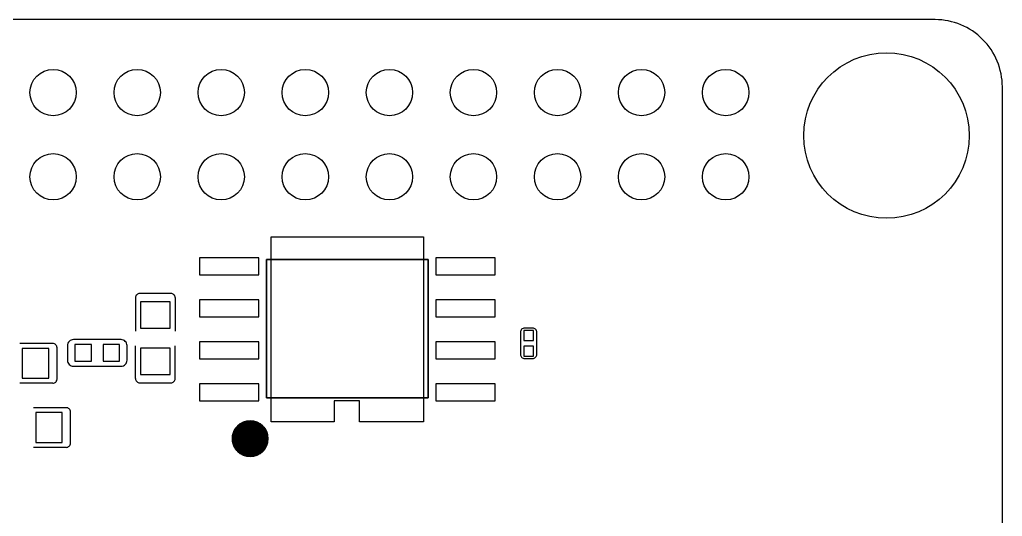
# Model space of a CAD drawing. Extents: x -44.4 to 20.6, y -3.9 to 26.1.
# Drawn here: x -9.07 to 20.62, y 11.06 to 26.06 of the extents above; entities that cross this region are included whole.
import ezdxf

# ---------------------------------------------------------------- set-up
doc = ezdxf.new("R2010")
doc.units = 0
for name, color, linetype in [('BG_OUTLINE', 254, 'CONTINUOUS'), ('BG_SILKSCREEN_BOTTOM', 85, 'CONTINUOUS'), ('PG_SILKSCREEN_BOTTOM', 1, 'CONTINUOUS'), ('PIN_BOTTOM', 1, 'CONTINUOUS')]:
    doc.layers.add(name, color=color, linetype=linetype)

msp = doc.modelspace()

# ---------------------------------------------------------------- linework, layer by layer
at = {"layer": 'BG_OUTLINE'}
msp.add_lwpolyline([(-42.343832, -3.940302), (18.592292, -3.940302, 0.414214), (20.624292, -1.908302), (20.624292, 24.027638, 0.414214), (18.592292, 26.059638), (-42.343832, 26.059638, 0.414214), (-44.375832, 24.027638), (-44.375832, -1.908302, 0.414214), (-42.343832, -3.940302)], format="xyb", dxfattribs=at)
at = {"layer": 'BG_SILKSCREEN_BOTTOM'}
for points in [[(-1.603502, 18.815558), (3.278378, 18.815558), (3.278378, 14.63548), (-1.603502, 14.63548)], [(-1.603502, 18.815558), (-1.603502, 14.63548), (3.278378, 14.63548), (3.278378, 18.815558)], [(-1.603502, 18.815558), (-1.603502, 14.63548), (3.278378, 14.63548), (3.278378, 18.815558)]]:
    msp.add_lwpolyline(points, close=True, dxfattribs=at)
for points in [[(-1.576832, 13.278866, -1.890625), (-2.173732, 13.939266)], [(-1.576832, 13.278866, -1.890625), (-2.173732, 13.939266)], [(-2.026412, 13.939266, -0.308084), (-1.576832, 13.532866)], [(-2.026412, 13.939266, -0.308084), (-1.576832, 13.532866)]]:
    msp.add_lwpolyline(points, format="xyb", dxfattribs=at)
for points in [[(-2.575052, 13.151866), (-2.575052, 13.659866)], [(-2.575052, 13.151866), (-2.575052, 13.659866)], [(-2.572512, 13.146786), (-2.572512, 13.664946)], [(-2.572512, 13.146786), (-2.572512, 13.664946)], [(-2.569972, 13.141706), (-2.569972, 13.670026)], [(-2.569972, 13.141706), (-2.569972, 13.670026)], [(-2.567432, 13.139166), (-2.567432, 13.672566)], [(-2.567432, 13.139166), (-2.567432, 13.672566)], [(-2.564892, 13.134086), (-2.564892, 13.677646)], [(-2.564892, 13.134086), (-2.564892, 13.677646)], [(-2.562352, 13.129006), (-2.562352, 13.682726)], [(-2.562352, 13.129006), (-2.562352, 13.682726)], [(-2.559812, 13.126466), (-2.559812, 13.685266)], [(-2.559812, 13.126466), (-2.559812, 13.685266)], [(-2.557272, 13.121386), (-2.557272, 13.690346)], [(-2.557272, 13.121386), (-2.557272, 13.690346)], [(-2.554732, 13.116306), (-2.554732, 13.695426)], [(-2.554732, 13.116306), (-2.554732, 13.695426)], [(-2.552192, 13.113766), (-2.552192, 13.697966)], [(-2.552192, 13.113766), (-2.552192, 13.697966)], [(-2.549652, 13.108686), (-2.549652, 13.703046)], [(-2.549652, 13.108686), (-2.549652, 13.703046)], [(-2.547112, 13.106146), (-2.547112, 13.705586)], [(-2.547112, 13.106146), (-2.547112, 13.705586)], [(-2.544572, 13.101066), (-2.544572, 13.710666)], [(-2.544572, 13.101066), (-2.544572, 13.710666)], [(-2.542032, 13.098526), (-2.542032, 13.713206)], [(-2.542032, 13.098526), (-2.542032, 13.713206)], [(-2.539492, 13.093446), (-2.539492, 13.718286)], [(-2.539492, 13.093446), (-2.539492, 13.718286)], [(-2.536952, 13.090906), (-2.536952, 13.720826)], [(-2.536952, 13.090906), (-2.536952, 13.720826)], [(-2.534412, 13.088366), (-2.534412, 13.723366)], [(-2.534412, 13.088366), (-2.534412, 13.723366)], [(-2.531872, 13.083286), (-2.531872, 13.728446)], [(-2.531872, 13.083286), (-2.531872, 13.728446)], [(-2.529332, 13.080746), (-2.529332, 13.730986)], [(-2.529332, 13.080746), (-2.529332, 13.730986)], [(-2.526792, 13.078206), (-2.526792, 13.733526)], [(-2.526792, 13.078206), (-2.526792, 13.733526)], [(-2.524252, 13.073126), (-2.524252, 13.738606)], [(-2.524252, 13.073126), (-2.524252, 13.738606)], [(-2.521712, 13.070586), (-2.521712, 13.741146)], [(-2.521712, 13.070586), (-2.521712, 13.741146)], [(-2.519172, 13.068046), (-2.519172, 13.743686)], [(-2.519172, 13.068046), (-2.519172, 13.743686)], [(-2.516632, 13.065506), (-2.516632, 13.746226)], [(-2.516632, 13.065506), (-2.516632, 13.746226)], [(-2.514092, 13.060426), (-2.514092, 13.751306)], [(-2.514092, 13.060426), (-2.514092, 13.751306)], [(-2.511552, 13.057886), (-2.511552, 13.753846)], [(-2.511552, 13.057886), (-2.511552, 13.753846)], [(-2.509012, 13.055346), (-2.509012, 13.756386)], [(-2.509012, 13.055346), (-2.509012, 13.756386)], [(-2.506472, 13.052806), (-2.506472, 13.758926)], [(-2.506472, 13.052806), (-2.506472, 13.758926)], [(-2.503932, 13.050266), (-2.503932, 13.761466)], [(-2.503932, 13.050266), (-2.503932, 13.761466)], [(-2.501392, 13.047726), (-2.501392, 13.764006)], [(-2.501392, 13.047726), (-2.501392, 13.764006)], [(-2.498852, 13.045186), (-2.498852, 13.766546)], [(-2.498852, 13.045186), (-2.498852, 13.766546)], [(-2.496312, 13.040106), (-2.496312, 13.771626)], [(-2.496312, 13.040106), (-2.496312, 13.771626)], [(-2.493772, 13.037566), (-2.493772, 13.774166)], [(-2.493772, 13.037566), (-2.493772, 13.774166)], [(-2.491232, 13.035026), (-2.491232, 13.776706)], [(-2.491232, 13.035026), (-2.491232, 13.776706)], [(-2.488692, 13.032486), (-2.488692, 13.779246)], [(-2.488692, 13.032486), (-2.488692, 13.779246)], [(-2.486152, 13.029946), (-2.486152, 13.781786)], [(-2.486152, 13.029946), (-2.486152, 13.781786)], [(-2.483612, 13.027406), (-2.483612, 13.784326)], [(-2.483612, 13.027406), (-2.483612, 13.784326)], [(-2.481072, 13.024866), (-2.481072, 13.786866)], [(-2.481072, 13.024866), (-2.481072, 13.786866)], [(-2.478532, 13.022326), (-2.478532, 13.789406)], [(-2.478532, 13.022326), (-2.478532, 13.789406)], [(-2.475992, 13.019786), (-2.475992, 13.791946)], [(-2.475992, 13.019786), (-2.475992, 13.791946)], [(-2.473452, 13.017246), (-2.473452, 13.794486)], [(-2.473452, 13.017246), (-2.473452, 13.794486)], [(-2.470912, 13.014706), (-2.470912, 13.797026)], [(-2.470912, 13.014706), (-2.470912, 13.797026)], [(-2.468372, 13.012166), (-2.468372, 13.799566)], [(-2.468372, 13.012166), (-2.468372, 13.799566)], [(-2.465832, 13.009626), (-2.465832, 13.802106)], [(-2.465832, 13.009626), (-2.465832, 13.802106)], [(-2.463292, 13.007086), (-2.463292, 13.804646)], [(-2.463292, 13.007086), (-2.463292, 13.804646)], [(-2.460752, 13.007086), (-2.460752, 13.804646)], [(-2.460752, 13.007086), (-2.460752, 13.804646)], [(-2.458212, 13.004546), (-2.458212, 13.807186)], [(-2.458212, 13.004546), (-2.458212, 13.807186)], [(-2.455672, 13.002006), (-2.455672, 13.809726)], [(-2.455672, 13.002006), (-2.455672, 13.809726)], [(-2.453132, 12.999466), (-2.453132, 13.812266)], [(-2.453132, 12.999466), (-2.453132, 13.812266)], [(-2.450592, 12.996926), (-2.450592, 13.814806)], [(-2.450592, 12.996926), (-2.450592, 13.814806)], [(-2.448052, 12.994386), (-2.448052, 13.817346)], [(-2.448052, 12.994386), (-2.448052, 13.817346)], [(-2.445512, 12.991846), (-2.445512, 13.819886)], [(-2.445512, 12.991846), (-2.445512, 13.819886)], [(-2.442972, 12.991846), (-2.442972, 13.819886)], [(-2.442972, 12.991846), (-2.442972, 13.819886)], [(-2.440432, 12.989306), (-2.440432, 13.822426)], [(-2.440432, 12.989306), (-2.440432, 13.822426)], [(-2.437892, 12.986766), (-2.437892, 13.824966)], [(-2.437892, 12.986766), (-2.437892, 13.824966)], [(-2.435352, 12.984226), (-2.435352, 13.827506)], [(-2.435352, 12.984226), (-2.435352, 13.827506)], [(-2.432812, 12.981686), (-2.432812, 13.830046)], [(-2.432812, 12.981686), (-2.432812, 13.830046)], [(-2.430272, 12.981686), (-2.430272, 13.830046)], [(-2.430272, 12.981686), (-2.430272, 13.830046)], [(-2.427732, 12.979146), (-2.427732, 13.832586)], [(-2.427732, 12.979146), (-2.427732, 13.832586)], [(-2.425192, 12.976606), (-2.425192, 13.835126)], [(-2.425192, 12.976606), (-2.425192, 13.835126)], [(-2.422652, 12.974066), (-2.422652, 13.837666)], [(-2.422652, 12.974066), (-2.422652, 13.837666)], [(-2.420112, 12.974066), (-2.420112, 13.837666)], [(-2.420112, 12.974066), (-2.420112, 13.837666)], [(-2.417572, 12.971526), (-2.417572, 13.840206)], [(-2.417572, 12.971526), (-2.417572, 13.840206)], [(-2.415032, 12.968986), (-2.415032, 13.842746)], [(-2.415032, 12.968986), (-2.415032, 13.842746)], [(-2.412492, 12.966446), (-2.412492, 13.845286)], [(-2.412492, 12.966446), (-2.412492, 13.845286)], [(-2.409952, 12.966446), (-2.409952, 13.845286)], [(-2.409952, 12.966446), (-2.409952, 13.845286)], [(-2.407412, 12.963906), (-2.407412, 13.847826)], [(-2.407412, 12.963906), (-2.407412, 13.847826)], [(-2.404872, 12.961366), (-2.404872, 13.850366)], [(-2.404872, 12.961366), (-2.404872, 13.850366)], [(-2.402332, 12.961366), (-2.402332, 13.850366)], [(-2.402332, 12.961366), (-2.402332, 13.850366)], [(-2.399792, 12.958826), (-2.399792, 13.852906)], [(-2.399792, 12.958826), (-2.399792, 13.852906)], [(-2.397252, 12.956286), (-2.397252, 13.855446)], [(-2.397252, 12.956286), (-2.397252, 13.855446)], [(-2.394712, 12.956286), (-2.394712, 13.855446)], [(-2.394712, 12.956286), (-2.394712, 13.855446)], [(-2.392172, 12.953746), (-2.392172, 13.857986)], [(-2.392172, 12.953746), (-2.392172, 13.857986)], [(-2.389632, 12.951206), (-2.389632, 13.860526)], [(-2.389632, 12.951206), (-2.389632, 13.860526)], [(-2.387092, 12.951206), (-2.387092, 13.860526)], [(-2.387092, 12.951206), (-2.387092, 13.860526)], [(-2.384552, 12.948666), (-2.384552, 13.863066)], [(-2.384552, 12.948666), (-2.384552, 13.863066)], [(-2.382012, 12.946126), (-2.382012, 13.865606)], [(-2.382012, 12.946126), (-2.382012, 13.865606)], [(-2.379472, 12.946126), (-2.379472, 13.865606)], [(-2.379472, 12.946126), (-2.379472, 13.865606)], [(-2.376932, 12.943586), (-2.376932, 13.868146)], [(-2.376932, 12.943586), (-2.376932, 13.868146)], [(-2.374392, 12.943586), (-2.374392, 13.868146)], [(-2.374392, 12.943586), (-2.374392, 13.868146)], [(-2.371852, 12.941046), (-2.371852, 13.870686)], [(-2.371852, 12.941046), (-2.371852, 13.870686)], [(-2.369312, 12.938506), (-2.369312, 13.873226)], [(-2.369312, 12.938506), (-2.369312, 13.873226)], [(-2.366772, 12.938506), (-2.366772, 13.873226)], [(-2.366772, 12.938506), (-2.366772, 13.873226)], [(-2.364232, 12.935966), (-2.364232, 13.875766)], [(-2.364232, 12.935966), (-2.364232, 13.875766)], [(-2.361692, 12.935966), (-2.361692, 13.875766)], [(-2.361692, 12.935966), (-2.361692, 13.875766)], [(-2.359152, 12.933426), (-2.359152, 13.878306)], [(-2.359152, 12.933426), (-2.359152, 13.878306)], [(-2.356612, 12.933426), (-2.356612, 13.878306)], [(-2.356612, 12.933426), (-2.356612, 13.878306)], [(-2.354072, 12.930886), (-2.354072, 13.880846)], [(-2.354072, 12.930886), (-2.354072, 13.880846)], [(-2.351532, 12.930886), (-2.351532, 13.880846)], [(-2.351532, 12.930886), (-2.351532, 13.880846)], [(-2.348992, 12.928346), (-2.348992, 13.883386)], [(-2.348992, 12.928346), (-2.348992, 13.883386)], [(-2.346452, 12.925806), (-2.346452, 13.885926)], [(-2.346452, 12.925806), (-2.346452, 13.885926)], [(-2.343912, 12.925806), (-2.343912, 13.885926)], [(-2.343912, 12.925806), (-2.343912, 13.885926)], [(-2.341372, 12.923266), (-2.341372, 13.888466)], [(-2.341372, 12.923266), (-2.341372, 13.888466)], [(-2.338832, 12.923266), (-2.338832, 13.888466)], [(-2.338832, 12.923266), (-2.338832, 13.888466)], [(-2.336292, 12.920726), (-2.336292, 13.891006)], [(-2.336292, 12.920726), (-2.336292, 13.891006)], [(-2.333752, 12.920726), (-2.333752, 13.891006)], [(-2.333752, 12.920726), (-2.333752, 13.891006)], [(-2.331212, 12.920726), (-2.331212, 13.891006)], [(-2.331212, 12.920726), (-2.331212, 13.891006)], [(-2.328672, 12.918186), (-2.328672, 13.893546)], [(-2.328672, 12.918186), (-2.328672, 13.893546)], [(-2.326132, 12.918186), (-2.326132, 13.893546)], [(-2.326132, 12.918186), (-2.326132, 13.893546)], [(-2.323592, 12.915646), (-2.323592, 13.896086)], [(-2.323592, 12.915646), (-2.323592, 13.896086)], [(-2.321052, 12.915646), (-2.321052, 13.896086)], [(-2.321052, 12.915646), (-2.321052, 13.896086)], [(-2.318512, 12.913106), (-2.318512, 13.898626)], [(-2.318512, 12.913106), (-2.318512, 13.898626)], [(-2.315972, 12.913106), (-2.315972, 13.898626)], [(-2.315972, 12.913106), (-2.315972, 13.898626)], [(-2.313432, 12.910566), (-2.313432, 13.901166)], [(-2.313432, 12.910566), (-2.313432, 13.901166)], [(-2.310892, 12.910566), (-2.310892, 13.901166)], [(-2.310892, 12.910566), (-2.310892, 13.901166)], [(-2.308352, 12.910566), (-2.308352, 13.901166)], [(-2.308352, 12.910566), (-2.308352, 13.901166)], [(-2.305812, 12.908026), (-2.305812, 13.903706)], [(-2.305812, 12.908026), (-2.305812, 13.903706)], [(-2.303272, 12.908026), (-2.303272, 13.903706)], [(-2.303272, 12.908026), (-2.303272, 13.903706)], [(-2.300732, 12.905486), (-2.300732, 13.906246)], [(-2.300732, 12.905486), (-2.300732, 13.906246)], [(-2.298192, 12.905486), (-2.298192, 13.906246)], [(-2.298192, 12.905486), (-2.298192, 13.906246)], [(-2.295652, 12.902946), (-2.295652, 13.908786)], [(-2.295652, 12.902946), (-2.295652, 13.908786)], [(-2.293112, 12.902946), (-2.293112, 13.908786)], [(-2.293112, 12.902946), (-2.293112, 13.908786)], [(-2.290572, 12.902946), (-2.290572, 13.908786)], [(-2.290572, 12.902946), (-2.290572, 13.908786)], [(-2.288032, 12.900406), (-2.288032, 13.911326)], [(-2.288032, 12.900406), (-2.288032, 13.911326)], [(-2.285492, 12.900406), (-2.285492, 13.911326)], [(-2.285492, 12.900406), (-2.285492, 13.911326)], [(-2.282952, 12.900406), (-2.282952, 13.911326)], [(-2.282952, 12.900406), (-2.282952, 13.911326)], [(-2.280412, 12.897866), (-2.280412, 13.913866)], [(-2.280412, 12.897866), (-2.280412, 13.913866)], [(-2.277872, 12.897866), (-2.277872, 13.913866)], [(-2.277872, 12.897866), (-2.277872, 13.913866)], [(-2.275332, 12.897866), (-2.275332, 13.913866)], [(-2.275332, 12.897866), (-2.275332, 13.913866)], [(-2.272792, 12.895326), (-2.272792, 13.916406)], [(-2.272792, 12.895326), (-2.272792, 13.916406)], [(-2.270252, 12.895326), (-2.270252, 13.916406)], [(-2.270252, 12.895326), (-2.270252, 13.916406)], [(-2.267712, 12.895326), (-2.267712, 13.916406)], [(-2.267712, 12.895326), (-2.267712, 13.916406)], [(-2.265172, 12.892786), (-2.265172, 13.918946)], [(-2.265172, 12.892786), (-2.265172, 13.918946)], [(-2.262632, 12.892786), (-2.262632, 13.918946)], [(-2.262632, 12.892786), (-2.262632, 13.918946)], [(-2.260092, 12.892786), (-2.260092, 13.918946)], [(-2.260092, 12.892786), (-2.260092, 13.918946)], [(-2.257552, 12.890246), (-2.257552, 13.921486)], [(-2.257552, 12.890246), (-2.257552, 13.921486)], [(-2.255012, 12.890246), (-2.255012, 13.921486)], [(-2.255012, 12.890246), (-2.255012, 13.921486)], [(-2.252472, 12.890246), (-2.252472, 13.921486)], [(-2.252472, 12.890246), (-2.252472, 13.921486)], [(-2.249932, 12.887706), (-2.249932, 13.924026)], [(-2.249932, 12.887706), (-2.249932, 13.924026)], [(-2.247392, 12.887706), (-2.247392, 13.924026)], [(-2.247392, 12.887706), (-2.247392, 13.924026)], [(-2.244852, 12.887706), (-2.244852, 13.924026)], [(-2.244852, 12.887706), (-2.244852, 13.924026)], [(-2.242312, 12.887706), (-2.242312, 13.924026)], [(-2.242312, 12.887706), (-2.242312, 13.924026)], [(-2.239772, 12.885166), (-2.239772, 13.926566)], [(-2.239772, 12.885166), (-2.239772, 13.926566)], [(-2.237232, 12.885166), (-2.237232, 13.926566)], [(-2.237232, 12.885166), (-2.237232, 13.926566)], [(-2.234692, 12.885166), (-2.234692, 13.926566)], [(-2.234692, 12.885166), (-2.234692, 13.926566)], [(-2.232152, 12.882626), (-2.232152, 13.929106)], [(-2.232152, 12.882626), (-2.232152, 13.929106)], [(-2.229612, 12.882626), (-2.229612, 13.929106)], [(-2.229612, 12.882626), (-2.229612, 13.929106)], [(-2.227072, 12.882626), (-2.227072, 13.929106)], [(-2.227072, 12.882626), (-2.227072, 13.929106)], [(-2.224532, 12.882626), (-2.224532, 13.929106)], [(-2.224532, 12.882626), (-2.224532, 13.929106)], [(-2.221992, 12.882626), (-2.221992, 13.929106)], [(-2.221992, 12.882626), (-2.221992, 13.929106)], [(-2.219452, 12.880086), (-2.219452, 13.931646)], [(-2.219452, 12.880086), (-2.219452, 13.931646)], [(-2.216912, 12.880086), (-2.216912, 13.931646)], [(-2.216912, 12.880086), (-2.216912, 13.931646)], [(-2.214372, 12.880086), (-2.214372, 13.931646)], [(-2.214372, 12.880086), (-2.214372, 13.931646)], [(-2.211832, 12.880086), (-2.211832, 13.931646)], [(-2.211832, 12.880086), (-2.211832, 13.931646)], [(-2.209292, 12.877546), (-2.209292, 13.934186)], [(-2.209292, 12.877546), (-2.209292, 13.934186)], [(-2.206752, 12.877546), (-2.206752, 13.934186)], [(-2.206752, 12.877546), (-2.206752, 13.934186)], [(-2.204212, 12.877546), (-2.204212, 13.934186)], [(-2.204212, 12.877546), (-2.204212, 13.934186)], [(-2.201672, 12.877546), (-2.201672, 13.934186)], [(-2.201672, 12.877546), (-2.201672, 13.934186)], [(-2.199132, 12.877546), (-2.199132, 13.934186)], [(-2.199132, 12.877546), (-2.199132, 13.934186)], [(-2.196592, 12.875006), (-2.196592, 13.936726)], [(-2.196592, 12.875006), (-2.196592, 13.936726)], [(-2.194052, 12.875006), (-2.194052, 13.936726)], [(-2.194052, 12.875006), (-2.194052, 13.936726)], [(-2.191512, 12.875006), (-2.191512, 13.936726)], [(-2.191512, 12.875006), (-2.191512, 13.936726)], [(-2.188972, 12.875006), (-2.188972, 13.936726)], [(-2.188972, 12.875006), (-2.188972, 13.936726)], [(-2.186432, 12.875006), (-2.186432, 13.936726)], [(-2.186432, 12.875006), (-2.186432, 13.936726)], [(-2.183892, 12.875006), (-2.183892, 13.936726)], [(-2.183892, 12.875006), (-2.183892, 13.936726)], [(-2.181352, 12.872466), (-2.181352, 13.939266)], [(-2.181352, 12.872466), (-2.181352, 13.939266)], [(-2.178812, 12.872466), (-2.178812, 13.939266)], [(-2.178812, 12.872466), (-2.178812, 13.939266)], [(-2.176272, 12.872466), (-2.176272, 13.939266)], [(-2.176272, 12.872466), (-2.176272, 13.939266)], [(-2.173732, 12.872466), (-2.173732, 13.939266)], [(-2.173732, 12.872466), (-2.173732, 13.939266)], [(-2.171192, 12.872466), (-2.171192, 13.939266)], [(-2.171192, 12.872466), (-2.171192, 13.939266)], [(-2.168652, 12.872466), (-2.168652, 13.939266)], [(-2.168652, 12.872466), (-2.168652, 13.939266)], [(-2.166112, 12.872466), (-2.166112, 13.939266)], [(-2.166112, 12.872466), (-2.166112, 13.939266)], [(-2.163572, 12.869926), (-2.163572, 13.939266)], [(-2.163572, 12.869926), (-2.163572, 13.939266)], [(-2.161032, 12.869926), (-2.161032, 13.939266)], [(-2.161032, 12.869926), (-2.161032, 13.939266)], [(-2.158492, 12.869926), (-2.158492, 13.939266)], [(-2.158492, 12.869926), (-2.158492, 13.939266)], [(-2.155952, 12.869926), (-2.155952, 13.939266)], [(-2.155952, 12.869926), (-2.155952, 13.939266)], [(-2.153412, 12.869926), (-2.153412, 13.939266)], [(-2.153412, 12.869926), (-2.153412, 13.939266)], [(-2.150872, 12.869926), (-2.150872, 13.939266)], [(-2.150872, 12.869926), (-2.150872, 13.939266)], [(-2.148332, 12.869926), (-2.148332, 13.939266)], [(-2.148332, 12.869926), (-2.148332, 13.939266)], [(-2.145792, 12.869926), (-2.145792, 13.939266)], [(-2.145792, 12.869926), (-2.145792, 13.939266)], [(-2.143252, 12.869926), (-2.143252, 13.939266)], [(-2.143252, 12.869926), (-2.143252, 13.939266)], [(-2.140712, 12.869926), (-2.140712, 13.939266)], [(-2.140712, 12.869926), (-2.140712, 13.939266)], [(-2.138172, 12.869926), (-2.138172, 13.939266)], [(-2.138172, 12.869926), (-2.138172, 13.939266)], [(-2.135632, 12.867386), (-2.135632, 13.939266)], [(-2.135632, 12.867386), (-2.135632, 13.939266)], [(-2.133092, 12.867386), (-2.133092, 13.939266)], [(-2.133092, 12.867386), (-2.133092, 13.939266)], [(-2.130552, 12.867386), (-2.130552, 13.939266)], [(-2.130552, 12.867386), (-2.130552, 13.939266)], [(-2.128012, 12.867386), (-2.128012, 13.939266)], [(-2.128012, 12.867386), (-2.128012, 13.939266)], [(-2.125472, 12.867386), (-2.125472, 13.939266)], [(-2.125472, 12.867386), (-2.125472, 13.939266)], [(-2.122932, 12.867386), (-2.122932, 13.939266)], [(-2.122932, 12.867386), (-2.122932, 13.939266)], [(-2.120392, 12.867386), (-2.120392, 13.939266)], [(-2.120392, 12.867386), (-2.120392, 13.939266)], [(-2.117852, 12.867386), (-2.117852, 13.939266)], [(-2.117852, 12.867386), (-2.117852, 13.939266)], [(-2.115312, 12.867386), (-2.115312, 13.939266)], [(-2.115312, 12.867386), (-2.115312, 13.939266)], [(-2.112772, 12.867386), (-2.112772, 13.939266)], [(-2.112772, 12.867386), (-2.112772, 13.939266)], [(-2.110232, 12.867386), (-2.110232, 13.939266)], [(-2.110232, 12.867386), (-2.110232, 13.939266)], [(-2.107692, 12.867386), (-2.107692, 13.939266)], [(-2.107692, 12.867386), (-2.107692, 13.939266)], [(-2.105152, 12.867386), (-2.105152, 13.939266)], [(-2.105152, 12.867386), (-2.105152, 13.939266)], [(-2.102612, 12.867386), (-2.102612, 13.939266)], [(-2.102612, 12.867386), (-2.102612, 13.939266)], [(-2.100072, 12.867386), (-2.100072, 13.939266)], [(-2.100072, 12.867386), (-2.100072, 13.939266)], [(-2.097532, 12.867386), (-2.097532, 13.939266)], [(-2.097532, 12.867386), (-2.097532, 13.939266)], [(-2.094992, 12.867386), (-2.094992, 13.939266)], [(-2.094992, 12.867386), (-2.094992, 13.939266)], [(-2.092452, 12.867386), (-2.092452, 13.939266)], [(-2.092452, 12.867386), (-2.092452, 13.939266)], [(-2.089912, 12.867386), (-2.089912, 13.939266)], [(-2.089912, 12.867386), (-2.089912, 13.939266)], [(-2.087372, 12.867386), (-2.087372, 13.939266)], [(-2.087372, 12.867386), (-2.087372, 13.939266)], [(-2.084832, 12.867386), (-2.084832, 13.939266)], [(-2.084832, 12.867386), (-2.084832, 13.939266)], [(-2.082292, 12.867386), (-2.082292, 13.939266)], [(-2.082292, 12.867386), (-2.082292, 13.939266)], [(-2.079752, 12.867386), (-2.079752, 13.939266)], [(-2.079752, 12.867386), (-2.079752, 13.939266)], [(-2.077212, 12.867386), (-2.077212, 13.939266)], [(-2.077212, 12.867386), (-2.077212, 13.939266)], [(-2.074672, 12.867386), (-2.074672, 13.939266)], [(-2.074672, 12.867386), (-2.074672, 13.939266)], [(-2.072132, 12.867386), (-2.072132, 13.939266)], [(-2.072132, 12.867386), (-2.072132, 13.939266)], [(-2.069592, 12.867386), (-2.069592, 13.939266)], [(-2.069592, 12.867386), (-2.069592, 13.939266)], [(-2.067052, 12.867386), (-2.067052, 13.939266)], [(-2.067052, 12.867386), (-2.067052, 13.939266)], [(-2.064512, 12.867386), (-2.064512, 13.939266)], [(-2.064512, 12.867386), (-2.064512, 13.939266)], [(-2.061972, 12.869926), (-2.061972, 13.939266)], [(-2.061972, 12.869926), (-2.061972, 13.939266)], [(-2.059432, 12.869926), (-2.059432, 13.939266)], [(-2.059432, 12.869926), (-2.059432, 13.939266)], [(-2.056892, 12.869926), (-2.056892, 13.939266)], [(-2.056892, 12.869926), (-2.056892, 13.939266)], [(-2.054352, 12.869926), (-2.054352, 13.939266)], [(-2.054352, 12.869926), (-2.054352, 13.939266)], [(-2.051812, 12.869926), (-2.051812, 13.939266)], [(-2.051812, 12.869926), (-2.051812, 13.939266)], [(-2.049272, 12.869926), (-2.049272, 13.939266)], [(-2.049272, 12.869926), (-2.049272, 13.939266)], [(-2.046732, 12.869926), (-2.046732, 13.939266)], [(-2.046732, 12.869926), (-2.046732, 13.939266)], [(-2.044192, 12.869926), (-2.044192, 13.939266)], [(-2.044192, 12.869926), (-2.044192, 13.939266)], [(-2.041652, 12.869926), (-2.041652, 13.939266)], [(-2.041652, 12.869926), (-2.041652, 13.939266)], [(-2.039112, 12.869926), (-2.039112, 13.939266)], [(-2.039112, 12.869926), (-2.039112, 13.939266)], [(-2.036572, 12.869926), (-2.036572, 13.939266)], [(-2.036572, 12.869926), (-2.036572, 13.939266)], [(-2.034032, 12.872466), (-2.034032, 13.939266)], [(-2.034032, 12.872466), (-2.034032, 13.939266)], [(-2.031492, 12.872466), (-2.031492, 13.939266)], [(-2.031492, 12.872466), (-2.031492, 13.939266)], [(-2.028952, 12.872466), (-2.028952, 13.939266)], [(-2.028952, 12.872466), (-2.028952, 13.939266)], [(-2.026412, 12.872466), (-2.026412, 13.939266)], [(-2.026412, 12.872466), (-2.026412, 13.939266)], [(-2.023872, 12.872466), (-2.023872, 13.939266)], [(-2.023872, 12.872466), (-2.023872, 13.939266)], [(-2.021332, 12.872466), (-2.021332, 13.939266)], [(-2.021332, 12.872466), (-2.021332, 13.939266)], [(-2.018792, 12.872466), (-2.018792, 13.939266)], [(-2.018792, 12.872466), (-2.018792, 13.939266)], [(-2.016252, 12.875006), (-2.016252, 13.936726)], [(-2.016252, 12.875006), (-2.016252, 13.936726)], [(-2.013712, 12.875006), (-2.013712, 13.936726)], [(-2.013712, 12.875006), (-2.013712, 13.936726)], [(-2.011172, 12.875006), (-2.011172, 13.936726)], [(-2.011172, 12.875006), (-2.011172, 13.936726)], [(-2.008632, 12.875006), (-2.008632, 13.936726)], [(-2.008632, 12.875006), (-2.008632, 13.936726)], [(-2.006092, 12.875006), (-2.006092, 13.936726)], [(-2.006092, 12.875006), (-2.006092, 13.936726)], [(-2.003552, 12.875006), (-2.003552, 13.936726)], [(-2.003552, 12.875006), (-2.003552, 13.936726)], [(-2.001012, 12.877546), (-2.001012, 13.934186)], [(-2.001012, 12.877546), (-2.001012, 13.934186)], [(-1.998472, 12.877546), (-1.998472, 13.934186)], [(-1.998472, 12.877546), (-1.998472, 13.934186)], [(-1.995932, 12.877546), (-1.995932, 13.934186)], [(-1.995932, 12.877546), (-1.995932, 13.934186)], [(-1.993392, 12.877546), (-1.993392, 13.934186)], [(-1.993392, 12.877546), (-1.993392, 13.934186)], [(-1.990852, 12.877546), (-1.990852, 13.934186)], [(-1.990852, 12.877546), (-1.990852, 13.934186)], [(-1.988312, 12.880086), (-1.988312, 13.931646)], [(-1.988312, 12.880086), (-1.988312, 13.931646)], [(-1.985772, 12.880086), (-1.985772, 13.931646)], [(-1.985772, 12.880086), (-1.985772, 13.931646)], [(-1.983232, 12.880086), (-1.983232, 13.931646)], [(-1.983232, 12.880086), (-1.983232, 13.931646)], [(-1.980692, 12.880086), (-1.980692, 13.931646)], [(-1.980692, 12.880086), (-1.980692, 13.931646)], [(-1.978152, 12.882626), (-1.978152, 13.929106)], [(-1.978152, 12.882626), (-1.978152, 13.929106)], [(-1.975612, 12.882626), (-1.975612, 13.929106)], [(-1.975612, 12.882626), (-1.975612, 13.929106)], [(-1.973072, 12.882626), (-1.973072, 13.929106)], [(-1.973072, 12.882626), (-1.973072, 13.929106)], [(-1.970532, 12.882626), (-1.970532, 13.929106)], [(-1.970532, 12.882626), (-1.970532, 13.929106)], [(-1.967992, 12.882626), (-1.967992, 13.929106)], [(-1.967992, 12.882626), (-1.967992, 13.929106)], [(-1.965452, 12.885166), (-1.965452, 13.926566)], [(-1.965452, 12.885166), (-1.965452, 13.926566)], [(-1.962912, 12.885166), (-1.962912, 13.926566)], [(-1.962912, 12.885166), (-1.962912, 13.926566)], [(-1.960372, 12.885166), (-1.960372, 13.926566)], [(-1.960372, 12.885166), (-1.960372, 13.926566)], [(-1.957832, 12.887706), (-1.957832, 13.924026)], [(-1.957832, 12.887706), (-1.957832, 13.924026)], [(-1.955292, 12.887706), (-1.955292, 13.924026)], [(-1.955292, 12.887706), (-1.955292, 13.924026)], [(-1.952752, 12.887706), (-1.952752, 13.924026)], [(-1.952752, 12.887706), (-1.952752, 13.924026)], [(-1.950212, 12.887706), (-1.950212, 13.924026)], [(-1.950212, 12.887706), (-1.950212, 13.924026)], [(-1.947672, 12.890246), (-1.947672, 13.921486)], [(-1.947672, 12.890246), (-1.947672, 13.921486)], [(-1.945132, 12.890246), (-1.945132, 13.921486)], [(-1.945132, 12.890246), (-1.945132, 13.921486)], [(-1.942592, 12.890246), (-1.942592, 13.921486)], [(-1.942592, 12.890246), (-1.942592, 13.921486)], [(-1.940052, 12.892786), (-1.940052, 13.918946)], [(-1.940052, 12.892786), (-1.940052, 13.918946)], [(-1.937512, 12.892786), (-1.937512, 13.918946)], [(-1.937512, 12.892786), (-1.937512, 13.918946)], [(-1.934972, 12.892786), (-1.934972, 13.918946)], [(-1.934972, 12.892786), (-1.934972, 13.918946)], [(-1.932432, 12.895326), (-1.932432, 13.916406)], [(-1.932432, 12.895326), (-1.932432, 13.916406)], [(-1.929892, 12.895326), (-1.929892, 13.916406)], [(-1.929892, 12.895326), (-1.929892, 13.916406)], [(-1.927352, 12.895326), (-1.927352, 13.916406)], [(-1.927352, 12.895326), (-1.927352, 13.916406)], [(-1.924812, 12.897866), (-1.924812, 13.913866)], [(-1.924812, 12.897866), (-1.924812, 13.913866)], [(-1.922272, 12.897866), (-1.922272, 13.913866)], [(-1.922272, 12.897866), (-1.922272, 13.913866)], [(-1.919732, 12.897866), (-1.919732, 13.913866)], [(-1.919732, 12.897866), (-1.919732, 13.913866)], [(-1.917192, 12.900406), (-1.917192, 13.911326)], [(-1.917192, 12.900406), (-1.917192, 13.911326)], [(-1.914652, 12.900406), (-1.914652, 13.911326)], [(-1.914652, 12.900406), (-1.914652, 13.911326)], [(-1.912112, 12.900406), (-1.912112, 13.911326)], [(-1.912112, 12.900406), (-1.912112, 13.911326)], [(-1.909572, 12.902946), (-1.909572, 13.908786)], [(-1.909572, 12.902946), (-1.909572, 13.908786)], [(-1.907032, 12.902946), (-1.907032, 13.908786)], [(-1.907032, 12.902946), (-1.907032, 13.908786)], [(-1.904492, 12.902946), (-1.904492, 13.908786)], [(-1.904492, 12.902946), (-1.904492, 13.908786)], [(-1.901952, 12.905486), (-1.901952, 13.906246)], [(-1.901952, 12.905486), (-1.901952, 13.906246)], [(-1.899412, 12.905486), (-1.899412, 13.906246)], [(-1.899412, 12.905486), (-1.899412, 13.906246)], [(-1.896872, 12.908026), (-1.896872, 13.903706)], [(-1.896872, 12.908026), (-1.896872, 13.903706)], [(-1.894332, 12.908026), (-1.894332, 13.903706)], [(-1.894332, 12.908026), (-1.894332, 13.903706)], [(-1.891792, 12.910566), (-1.891792, 13.901166)], [(-1.891792, 12.910566), (-1.891792, 13.901166)], [(-1.889252, 12.910566), (-1.889252, 13.901166)], [(-1.889252, 12.910566), (-1.889252, 13.901166)], [(-1.886712, 12.910566), (-1.886712, 13.901166)], [(-1.886712, 12.910566), (-1.886712, 13.901166)], [(-1.884172, 12.913106), (-1.884172, 13.898626)], [(-1.884172, 12.913106), (-1.884172, 13.898626)], [(-1.881632, 12.913106), (-1.881632, 13.898626)], [(-1.881632, 12.913106), (-1.881632, 13.898626)], [(-1.879092, 12.915646), (-1.879092, 13.896086)], [(-1.879092, 12.915646), (-1.879092, 13.896086)], [(-1.876552, 12.915646), (-1.876552, 13.896086)], [(-1.876552, 12.915646), (-1.876552, 13.896086)], [(-1.874012, 12.918186), (-1.874012, 13.893546)], [(-1.874012, 12.918186), (-1.874012, 13.893546)], [(-1.871472, 12.918186), (-1.871472, 13.893546)], [(-1.871472, 12.918186), (-1.871472, 13.893546)], [(-1.868932, 12.920726), (-1.868932, 13.891006)], [(-1.868932, 12.920726), (-1.868932, 13.891006)], [(-1.866392, 12.920726), (-1.866392, 13.891006)], [(-1.866392, 12.920726), (-1.866392, 13.891006)], [(-1.863852, 12.920726), (-1.863852, 13.891006)], [(-1.863852, 12.920726), (-1.863852, 13.891006)], [(-1.861312, 12.923266), (-1.861312, 13.888466)], [(-1.861312, 12.923266), (-1.861312, 13.888466)], [(-1.858772, 12.923266), (-1.858772, 13.888466)], [(-1.858772, 12.923266), (-1.858772, 13.888466)], [(-1.856232, 12.925806), (-1.856232, 13.885926)], [(-1.856232, 12.925806), (-1.856232, 13.885926)], [(-1.853692, 12.925806), (-1.853692, 13.885926)], [(-1.853692, 12.925806), (-1.853692, 13.885926)], [(-1.851152, 12.928346), (-1.851152, 13.883386)], [(-1.851152, 12.928346), (-1.851152, 13.883386)], [(-1.848612, 12.930886), (-1.848612, 13.880846)], [(-1.848612, 12.930886), (-1.848612, 13.880846)], [(-1.846072, 12.930886), (-1.846072, 13.880846)], [(-1.846072, 12.930886), (-1.846072, 13.880846)], [(-1.843532, 12.933426), (-1.843532, 13.878306)], [(-1.843532, 12.933426), (-1.843532, 13.878306)], [(-1.840992, 12.933426), (-1.840992, 13.878306)], [(-1.840992, 12.933426), (-1.840992, 13.878306)], [(-1.838452, 12.935966), (-1.838452, 13.875766)], [(-1.838452, 12.935966), (-1.838452, 13.875766)], [(-1.835912, 12.935966), (-1.835912, 13.875766)], [(-1.835912, 12.935966), (-1.835912, 13.875766)], [(-1.833372, 12.938506), (-1.833372, 13.873226)], [(-1.833372, 12.938506), (-1.833372, 13.873226)], [(-1.830832, 12.938506), (-1.830832, 13.873226)], [(-1.830832, 12.938506), (-1.830832, 13.873226)], [(-1.828292, 12.941046), (-1.828292, 13.870686)], [(-1.828292, 12.941046), (-1.828292, 13.870686)], [(-1.825752, 12.943586), (-1.825752, 13.868146)], [(-1.825752, 12.943586), (-1.825752, 13.868146)], [(-1.823212, 12.943586), (-1.823212, 13.868146)], [(-1.823212, 12.943586), (-1.823212, 13.868146)], [(-1.820672, 12.946126), (-1.820672, 13.865606)], [(-1.820672, 12.946126), (-1.820672, 13.865606)], [(-1.818132, 12.946126), (-1.818132, 13.865606)], [(-1.818132, 12.946126), (-1.818132, 13.865606)], [(-1.815592, 12.948666), (-1.815592, 13.863066)], [(-1.815592, 12.948666), (-1.815592, 13.863066)], [(-1.813052, 12.951206), (-1.813052, 13.860526)], [(-1.813052, 12.951206), (-1.813052, 13.860526)], [(-1.810512, 12.951206), (-1.810512, 13.860526)], [(-1.810512, 12.951206), (-1.810512, 13.860526)], [(-1.807972, 12.953746), (-1.807972, 13.857986)], [(-1.807972, 12.953746), (-1.807972, 13.857986)], [(-1.805432, 12.956286), (-1.805432, 13.855446)], [(-1.805432, 12.956286), (-1.805432, 13.855446)], [(-1.802892, 12.956286), (-1.802892, 13.855446)], [(-1.802892, 12.956286), (-1.802892, 13.855446)], [(-1.800352, 12.958826), (-1.800352, 13.852906)], [(-1.800352, 12.958826), (-1.800352, 13.852906)], [(-1.797812, 12.961366), (-1.797812, 13.850366)], [(-1.797812, 12.961366), (-1.797812, 13.850366)], [(-1.795272, 12.961366), (-1.795272, 13.850366)], [(-1.795272, 12.961366), (-1.795272, 13.850366)], [(-1.792732, 12.963906), (-1.792732, 13.847826)], [(-1.792732, 12.963906), (-1.792732, 13.847826)], [(-1.790192, 12.966446), (-1.790192, 13.845286)], [(-1.790192, 12.966446), (-1.790192, 13.845286)], [(-1.787652, 12.966446), (-1.787652, 13.845286)], [(-1.787652, 12.966446), (-1.787652, 13.845286)], [(-1.785112, 12.968986), (-1.785112, 13.842746)], [(-1.785112, 12.968986), (-1.785112, 13.842746)], [(-1.782572, 12.971526), (-1.782572, 13.840206)], [(-1.782572, 12.971526), (-1.782572, 13.840206)], [(-1.780032, 12.974066), (-1.780032, 13.837666)], [(-1.780032, 12.974066), (-1.780032, 13.837666)], [(-1.777492, 12.974066), (-1.777492, 13.837666)], [(-1.777492, 12.974066), (-1.777492, 13.837666)], [(-1.774952, 12.976606), (-1.774952, 13.835126)], [(-1.774952, 12.976606), (-1.774952, 13.835126)], [(-1.772412, 12.979146), (-1.772412, 13.832586)], [(-1.772412, 12.979146), (-1.772412, 13.832586)], [(-1.769872, 12.981686), (-1.769872, 13.830046)], [(-1.769872, 12.981686), (-1.769872, 13.830046)], [(-1.767332, 12.981686), (-1.767332, 13.830046)], [(-1.767332, 12.981686), (-1.767332, 13.830046)], [(-1.764792, 12.984226), (-1.764792, 13.827506)], [(-1.764792, 12.984226), (-1.764792, 13.827506)], [(-1.762252, 12.986766), (-1.762252, 13.824966)], [(-1.762252, 12.986766), (-1.762252, 13.824966)], [(-1.759712, 12.989306), (-1.759712, 13.822426)], [(-1.759712, 12.989306), (-1.759712, 13.822426)], [(-1.757172, 12.991846), (-1.757172, 13.819886)], [(-1.757172, 12.991846), (-1.757172, 13.819886)], [(-1.754632, 12.991846), (-1.754632, 13.819886)], [(-1.754632, 12.991846), (-1.754632, 13.819886)], [(-1.752092, 12.994386), (-1.752092, 13.817346)], [(-1.752092, 12.994386), (-1.752092, 13.817346)], [(-1.749552, 12.996926), (-1.749552, 13.814806)], [(-1.749552, 12.996926), (-1.749552, 13.814806)], [(-1.747012, 12.999466), (-1.747012, 13.812266)], [(-1.747012, 12.999466), (-1.747012, 13.812266)], [(-1.744472, 13.002006), (-1.744472, 13.809726)], [(-1.744472, 13.002006), (-1.744472, 13.809726)], [(-1.741932, 13.004546), (-1.741932, 13.807186)], [(-1.741932, 13.004546), (-1.741932, 13.807186)], [(-1.739392, 13.007086), (-1.739392, 13.804646)], [(-1.739392, 13.007086), (-1.739392, 13.804646)], [(-1.736852, 13.007086), (-1.736852, 13.804646)], [(-1.736852, 13.007086), (-1.736852, 13.804646)], [(-1.734312, 13.009626), (-1.734312, 13.802106)], [(-1.734312, 13.009626), (-1.734312, 13.802106)], [(-1.731772, 13.012166), (-1.731772, 13.799566)], [(-1.731772, 13.012166), (-1.731772, 13.799566)], [(-1.729232, 13.014706), (-1.729232, 13.797026)], [(-1.729232, 13.014706), (-1.729232, 13.797026)], [(-1.726692, 13.017246), (-1.726692, 13.794486)], [(-1.726692, 13.017246), (-1.726692, 13.794486)], [(-1.724152, 13.019786), (-1.724152, 13.791946)], [(-1.724152, 13.019786), (-1.724152, 13.791946)], [(-1.721612, 13.022326), (-1.721612, 13.789406)], [(-1.721612, 13.022326), (-1.721612, 13.789406)], [(-1.719072, 13.024866), (-1.719072, 13.786866)], [(-1.719072, 13.024866), (-1.719072, 13.786866)], [(-1.716532, 13.027406), (-1.716532, 13.784326)], [(-1.716532, 13.027406), (-1.716532, 13.784326)], [(-1.713992, 13.029946), (-1.713992, 13.781786)], [(-1.713992, 13.029946), (-1.713992, 13.781786)], [(-1.711452, 13.032486), (-1.711452, 13.779246)], [(-1.711452, 13.032486), (-1.711452, 13.779246)], [(-1.708912, 13.035026), (-1.708912, 13.776706)], [(-1.708912, 13.035026), (-1.708912, 13.776706)], [(-1.706372, 13.037566), (-1.706372, 13.774166)], [(-1.706372, 13.037566), (-1.706372, 13.774166)], [(-1.703832, 13.040106), (-1.703832, 13.771626)], [(-1.703832, 13.040106), (-1.703832, 13.771626)], [(-1.701292, 13.045186), (-1.701292, 13.766546)], [(-1.701292, 13.045186), (-1.701292, 13.766546)], [(-1.698752, 13.047726), (-1.698752, 13.764006)], [(-1.698752, 13.047726), (-1.698752, 13.764006)], [(-1.696212, 13.050266), (-1.696212, 13.761466)], [(-1.696212, 13.050266), (-1.696212, 13.761466)], [(-1.693672, 13.052806), (-1.693672, 13.758926)], [(-1.693672, 13.052806), (-1.693672, 13.758926)], [(-1.691132, 13.055346), (-1.691132, 13.756386)], [(-1.691132, 13.055346), (-1.691132, 13.756386)], [(-1.688592, 13.057886), (-1.688592, 13.753846)], [(-1.688592, 13.057886), (-1.688592, 13.753846)], [(-1.686052, 13.060426), (-1.686052, 13.751306)], [(-1.686052, 13.060426), (-1.686052, 13.751306)], [(-1.683512, 13.065506), (-1.683512, 13.746226)], [(-1.683512, 13.065506), (-1.683512, 13.746226)], [(-1.680972, 13.068046), (-1.680972, 13.743686)], [(-1.680972, 13.068046), (-1.680972, 13.743686)], [(-1.678432, 13.070586), (-1.678432, 13.741146)], [(-1.678432, 13.070586), (-1.678432, 13.741146)], [(-1.675892, 13.073126), (-1.675892, 13.738606)], [(-1.675892, 13.073126), (-1.675892, 13.738606)], [(-1.673352, 13.078206), (-1.673352, 13.733526)], [(-1.673352, 13.078206), (-1.673352, 13.733526)], [(-1.670812, 13.080746), (-1.670812, 13.730986)], [(-1.670812, 13.080746), (-1.670812, 13.730986)], [(-1.668272, 13.083286), (-1.668272, 13.728446)], [(-1.668272, 13.083286), (-1.668272, 13.728446)], [(-1.665732, 13.088366), (-1.665732, 13.723366)], [(-1.665732, 13.088366), (-1.665732, 13.723366)], [(-1.663192, 13.090906), (-1.663192, 13.720826)], [(-1.663192, 13.090906), (-1.663192, 13.720826)], [(-1.660652, 13.093446), (-1.660652, 13.718286)], [(-1.660652, 13.093446), (-1.660652, 13.718286)], [(-1.658112, 13.098526), (-1.658112, 13.713206)], [(-1.658112, 13.098526), (-1.658112, 13.713206)], [(-1.655572, 13.101066), (-1.655572, 13.710666)], [(-1.655572, 13.101066), (-1.655572, 13.710666)], [(-1.653032, 13.106146), (-1.653032, 13.705586)], [(-1.653032, 13.106146), (-1.653032, 13.705586)], [(-1.650492, 13.108686), (-1.650492, 13.703046)], [(-1.650492, 13.108686), (-1.650492, 13.703046)], [(-1.647952, 13.113766), (-1.647952, 13.697966)], [(-1.647952, 13.113766), (-1.647952, 13.697966)], [(-1.645412, 13.116306), (-1.645412, 13.695426)], [(-1.645412, 13.116306), (-1.645412, 13.695426)], [(-1.642872, 13.121386), (-1.642872, 13.690346)], [(-1.642872, 13.121386), (-1.642872, 13.690346)], [(-1.640332, 13.126466), (-1.640332, 13.685266)], [(-1.640332, 13.126466), (-1.640332, 13.685266)], [(-1.637792, 13.129006), (-1.637792, 13.682726)], [(-1.637792, 13.129006), (-1.637792, 13.682726)], [(-1.635252, 13.134086), (-1.635252, 13.677646)], [(-1.635252, 13.134086), (-1.635252, 13.677646)], [(-1.632712, 13.139166), (-1.632712, 13.672566)], [(-1.632712, 13.139166), (-1.632712, 13.672566)], [(-1.630172, 13.141706), (-1.630172, 13.670026)], [(-1.630172, 13.141706), (-1.630172, 13.670026)], [(-1.627632, 13.146786), (-1.627632, 13.664946)], [(-1.627632, 13.146786), (-1.627632, 13.664946)], [(-1.625092, 13.151866), (-1.625092, 13.659866)], [(-1.625092, 13.151866), (-1.625092, 13.659866)], [(-2.636012, 13.352526), (-2.636012, 13.459206)], [(-2.636012, 13.352526), (-2.636012, 13.459206)], [(-2.633472, 13.332206), (-2.633472, 13.479526)], [(-2.633472, 13.332206), (-2.633472, 13.479526)], [(-2.630932, 13.314426), (-2.630932, 13.497306)], [(-2.630932, 13.314426), (-2.630932, 13.497306)], [(-2.628392, 13.301726), (-2.628392, 13.510006)], [(-2.628392, 13.301726), (-2.628392, 13.510006)], [(-2.625852, 13.289026), (-2.625852, 13.522706)], [(-2.625852, 13.289026), (-2.625852, 13.522706)], [(-2.623312, 13.278866), (-2.623312, 13.532866)], [(-2.623312, 13.278866), (-2.623312, 13.532866)], [(-2.620772, 13.268706), (-2.620772, 13.543026)], [(-2.620772, 13.268706), (-2.620772, 13.543026)], [(-2.618232, 13.258546), (-2.618232, 13.553186)], [(-2.618232, 13.258546), (-2.618232, 13.553186)], [(-2.615692, 13.250926), (-2.615692, 13.560806)], [(-2.615692, 13.250926), (-2.615692, 13.560806)], [(-2.613152, 13.243306), (-2.613152, 13.568426)], [(-2.613152, 13.243306), (-2.613152, 13.568426)], [(-2.610612, 13.235686), (-2.610612, 13.576046)], [(-2.610612, 13.235686), (-2.610612, 13.576046)], [(-2.608072, 13.228066), (-2.608072, 13.583666)], [(-2.608072, 13.228066), (-2.608072, 13.583666)], [(-2.605532, 13.220446), (-2.605532, 13.591286)], [(-2.605532, 13.220446), (-2.605532, 13.591286)], [(-2.602992, 13.212826), (-2.602992, 13.598906)], [(-2.602992, 13.212826), (-2.602992, 13.598906)], [(-2.600452, 13.207746), (-2.600452, 13.603986)], [(-2.600452, 13.207746), (-2.600452, 13.603986)], [(-2.597912, 13.200126), (-2.597912, 13.611606)], [(-2.597912, 13.200126), (-2.597912, 13.611606)], [(-2.595372, 13.195046), (-2.595372, 13.616686)], [(-2.595372, 13.195046), (-2.595372, 13.616686)], [(-2.592832, 13.189966), (-2.592832, 13.621766)], [(-2.592832, 13.189966), (-2.592832, 13.621766)], [(-2.590292, 13.182346), (-2.590292, 13.629386)], [(-2.590292, 13.182346), (-2.590292, 13.629386)], [(-2.587752, 13.177266), (-2.587752, 13.634466)], [(-2.587752, 13.177266), (-2.587752, 13.634466)], [(-2.585212, 13.172186), (-2.585212, 13.639546)], [(-2.585212, 13.172186), (-2.585212, 13.639546)], [(-2.582672, 13.167106), (-2.582672, 13.644626)], [(-2.582672, 13.167106), (-2.582672, 13.644626)], [(-2.580132, 13.162026), (-2.580132, 13.649706)], [(-2.580132, 13.162026), (-2.580132, 13.649706)], [(-2.577592, 13.156946), (-2.577592, 13.654786)], [(-2.577592, 13.156946), (-2.577592, 13.654786)], [(-1.622552, 13.156946), (-1.622552, 13.654786)], [(-1.622552, 13.156946), (-1.622552, 13.654786)], [(-1.620012, 13.162026), (-1.620012, 13.649706)], [(-1.620012, 13.162026), (-1.620012, 13.649706)], [(-1.617472, 13.167106), (-1.617472, 13.644626)], [(-1.617472, 13.167106), (-1.617472, 13.644626)], [(-1.614932, 13.172186), (-1.614932, 13.639546)], [(-1.614932, 13.172186), (-1.614932, 13.639546)], [(-1.612392, 13.177266), (-1.612392, 13.634466)], [(-1.612392, 13.177266), (-1.612392, 13.634466)], [(-1.609852, 13.182346), (-1.609852, 13.629386)], [(-1.609852, 13.182346), (-1.609852, 13.629386)], [(-1.607312, 13.189966), (-1.607312, 13.621766)], [(-1.607312, 13.189966), (-1.607312, 13.621766)], [(-1.604772, 13.195046), (-1.604772, 13.616686)], [(-1.604772, 13.195046), (-1.604772, 13.616686)], [(-1.602232, 13.200126), (-1.602232, 13.611606)], [(-1.602232, 13.200126), (-1.602232, 13.611606)], [(-1.599692, 13.207746), (-1.599692, 13.603986)], [(-1.599692, 13.207746), (-1.599692, 13.603986)], [(-1.597152, 13.212826), (-1.597152, 13.598906)], [(-1.597152, 13.212826), (-1.597152, 13.598906)], [(-1.594612, 13.220446), (-1.594612, 13.591286)], [(-1.594612, 13.220446), (-1.594612, 13.591286)], [(-1.592072, 13.228066), (-1.592072, 13.583666)], [(-1.592072, 13.228066), (-1.592072, 13.583666)], [(-1.589532, 13.235686), (-1.589532, 13.576046)], [(-1.589532, 13.235686), (-1.589532, 13.576046)], [(-1.586992, 13.243306), (-1.586992, 13.568426)], [(-1.586992, 13.243306), (-1.586992, 13.568426)], [(-1.584452, 13.250926), (-1.584452, 13.560806)], [(-1.584452, 13.250926), (-1.584452, 13.560806)], [(-1.581912, 13.258546), (-1.581912, 13.553186)], [(-1.581912, 13.258546), (-1.581912, 13.553186)], [(-1.579372, 13.268706), (-1.579372, 13.543026)], [(-1.579372, 13.268706), (-1.579372, 13.543026)], [(-1.576832, 13.278866), (-1.576832, 13.532866)], [(-1.576832, 13.278866), (-1.576832, 13.532866)]]:
    msp.add_lwpolyline(points, dxfattribs=at)
at = {"layer": 'PG_SILKSCREEN_BOTTOM'}
for points in [[(3.132328, 18.993866), (3.132328, 13.913866), (1.201928, 13.913866), (1.201928, 14.548866), (0.439928, 14.548866), (0.439928, 13.913866), (-1.465072, 13.913866), (-1.465072, 19.501866), (3.132328, 19.501866), (3.132328, 18.993866)], [(-5.566156, 17.66443), (-5.566156, 16.655034)], [(-4.494276, 17.79143), (-5.439156, 17.79143)], [(-4.367276, 17.66443), (-4.367276, 16.655034)], [(6.431788, 16.744696), (6.193028, 16.744696)], [(-8.063992, 16.278352), (-9.056624, 16.278352)], [(-7.936992, 15.206472), (-7.936992, 16.151352)], [(-5.566156, 15.22095), (-5.566156, 16.213582)], [(-4.367276, 15.22095), (-4.367276, 16.213582)], [(-8.063992, 15.079472), (-9.056624, 15.079472)], [(-5.439156, 15.09395), (-4.494276, 15.09395)], [(-7.656322, 14.341602), (-8.648954, 14.341602)], [(-7.529322, 13.269722), (-7.529322, 14.214602)], [(-7.656322, 13.142722), (-8.648954, 13.142722)]]:
    msp.add_lwpolyline(points, dxfattribs=at)
for points in [[(-5.439156, 17.79143, 0.414214), (-5.566156, 17.66443)], [(-4.367276, 17.66443, 0.414214), (-4.494276, 17.79143)], [(6.193028, 16.744696, 0.42804), (6.063488, 16.615156)], [(6.561328, 15.954756), (6.561328, 16.615156, 0.42804), (6.431788, 16.744696)], [(-7.62127, 16.217646), (-7.62127, 15.773146, 0.414244), (-7.44347, 15.595346), (-5.999226, 15.595346, 0.414244), (-5.821426, 15.773146), (-5.821426, 16.217646, 0.414244), (-5.999226, 16.395446), (-7.44347, 16.395446, 0.414244), (-7.62127, 16.217646)], [(6.063488, 16.615156), (6.063488, 15.954756, 0.42804), (6.193028, 15.825216)], [(-7.936992, 16.151352, 0.414214), (-8.063992, 16.278352)], [(6.193028, 15.825216), (6.431788, 15.825216, 0.42804), (6.561328, 15.954756)], [(-8.063992, 15.079472, 0.414214), (-7.936992, 15.206472)], [(-5.566156, 15.22095, 0.414214), (-5.439156, 15.09395)], [(-4.494276, 15.09395, 0.414214), (-4.367276, 15.22095)], [(-7.529322, 14.214602, 0.414214), (-7.656322, 14.341602)], [(-7.656322, 13.142722, 0.414214), (-7.529322, 13.269722)]]:
    msp.add_lwpolyline(points, format="xyb", dxfattribs=at)
msp.add_lwpolyline([(-1.561592, 13.405866, 1), (-2.638552, 13.405866, 1)], format="xyb", close=True, dxfattribs=at)
at = {"layer": 'PIN_BOTTOM'}
for points in [[(-3.635121, 18.35785), (-1.835023, 18.35785), (-1.835023, 18.867882), (-3.635121, 18.867882)], [(3.504819, 18.35785), (5.304917, 18.35785), (5.304917, 18.867882), (3.504819, 18.867882)], [(-4.516755, 17.542764), (-5.416677, 17.542764), (-5.416677, 16.742664), (-4.516755, 16.742664)], [(-3.635121, 17.08785), (-1.835023, 17.08785), (-1.835023, 17.597882), (-3.635121, 17.597882)], [(3.504819, 17.08785), (5.304917, 17.08785), (5.304917, 17.597882), (3.504819, 17.597882)], [(6.462268, 16.673576), (6.162548, 16.673576), (6.162548, 16.373856), (6.462268, 16.373856)], [(-8.985758, 16.128873), (-8.985758, 15.228951), (-8.185658, 15.228951), (-8.185658, 16.128873)], [(-7.396353, 16.245459), (-7.396353, 15.745333), (-6.896227, 15.745333), (-6.896227, 16.245459)], [(-6.546469, 16.245459), (-6.546469, 15.745333), (-6.046343, 15.745333), (-6.046343, 16.245459)], [(-4.516755, 16.142716), (-5.416677, 16.142716), (-5.416677, 15.342616), (-4.516755, 15.342616)], [(-3.635121, 15.81785), (-1.835023, 15.81785), (-1.835023, 16.327882), (-3.635121, 16.327882)], [(3.504819, 15.81785), (5.304917, 15.81785), (5.304917, 16.327882), (3.504819, 16.327882)], [(6.462268, 16.196056), (6.162548, 16.196056), (6.162548, 15.896336), (6.462268, 15.896336)], [(-3.635121, 14.54785), (-1.835023, 14.54785), (-1.835023, 15.057882), (-3.635121, 15.057882)], [(3.504819, 14.54785), (5.304917, 14.54785), (5.304917, 15.057882), (3.504819, 15.057882)], [(-8.578088, 14.192123), (-8.578088, 13.292201), (-7.777988, 13.292201), (-7.777988, 14.192123)]]:
    msp.add_lwpolyline(points, close=True, dxfattribs=at)
for centre, radius in [((17.124172, 22.559772), 2.499995), ((-8.054848, 23.856442), 0.700024), ((-5.514848, 23.856442), 0.700024), ((-2.974848, 23.856442), 0.700024), ((-0.434848, 23.856442), 0.700024), ((2.105152, 23.856442), 0.700024), ((4.645152, 23.856442), 0.700024), ((7.185152, 23.856442), 0.700024), ((9.725152, 23.856442), 0.700024), ((12.265152, 23.856442), 0.700024), ((-8.054848, 21.316442), 0.700024), ((-5.514848, 21.316442), 0.700024), ((-2.974848, 21.316442), 0.700024), ((-0.434848, 21.316442), 0.700024), ((2.105152, 21.316442), 0.700024), ((4.645152, 21.316442), 0.700024), ((7.185152, 21.316442), 0.700024), ((9.725152, 21.316442), 0.700024), ((12.265152, 21.316442), 0.700024)]:
    msp.add_circle(centre, radius, dxfattribs=at)

doc.saveas('drawing.dxf')
